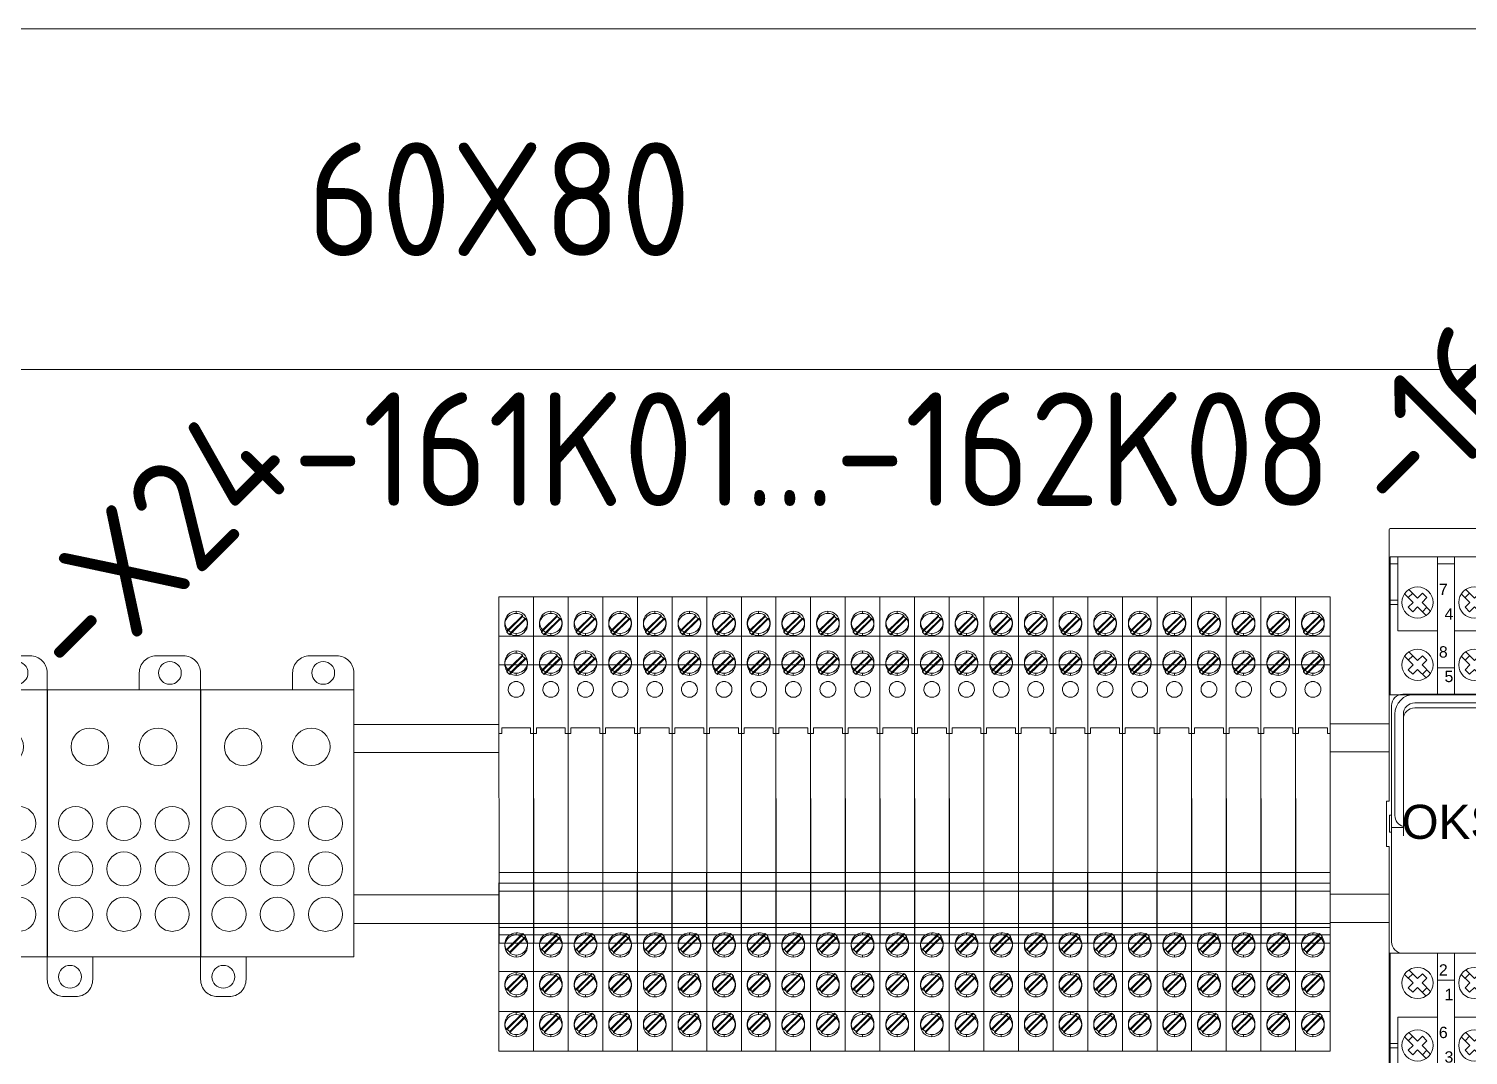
# Model space of a CAD drawing. Header units: millimetres. Extents: x 1359 to 3577, y 1333 to 3557.
# Drawn here: x 2842.3 to 3095.8, y 2480.8 to 2661.6 of the extents above; entities that cross this region are included whole.
import ezdxf
from ezdxf.enums import TextEntityAlignment as Align

# ---------------------------------------------------------------- set-up
doc = ezdxf.new("R2010")
doc.units = ezdxf.units.MM
doc.layers.add('000-PI-Oprema', color=30, linetype='Continuous', lineweight=5)
doc.layers.add('000-PI-ORMAR', color=2, linetype='Continuous')
doc.layers.add('002-PI-Kabelska kanalica', color=150, linetype='Continuous')
doc.styles.add('PI0', font='isocpeur.ttf', dxfattribs={"width": 0.9})
doc.styles.get("Standard").update_dxf_attribs({"font": 'arial.ttf'})

# ---------------------------------------------------------------- blocks, each defined once
blk = doc.blocks.new('*U50')
at = {"layer": '002-PI-Kabelska kanalica', "color": 0, "linetype": 'ByBlock', "lineweight": 0}
for p, q in [((-20, -100), (-20, 715)), ((40, -100), (40, 715))]:
    blk.add_line(p, q, dxfattribs=at)
blk = doc.blocks.new('Pollmann PVB 125-2-9')
at = {"layer": '000-PI-Oprema', "color": 0, "linetype": 'ByBlock', "lineweight": 0}
blk.add_lwpolyline([(16.16, 1.02), (16.16, 4.02, -0.414214), (19.16, 7.02), (23.96, 7.02, -0.414214), (26.96, 4.02), (26.96, 1.02), (26.96, -45.98), (-0.04, -45.98), (-0.04, -49.98, 0.414214), (2.96, -52.98), (4.96, -52.98, 0.414214), (7.96, -49.98), (7.96, -45.98)], format="xyb", dxfattribs=at)
blk.add_lwpolyline([(26.98, 1.02), (-0.02, 1.02), (-0.02, -45.98)], dxfattribs=at)
for centre, radius in [((21.56, 4.02), 2), ((7.46, -8.98), 3.3), ((19.46, -8.98), 3.3), ((4.96, -22.48), 3), ((13.46, -22.48), 3), ((21.96, -22.48), 3), ((4.96, -30.48), 3), ((13.46, -30.48), 3), ((21.96, -30.48), 3), ((4.96, -38.48), 3), ((13.46, -38.48), 3), ((21.96, -38.48), 3), ((3.96, -49.48), 2)]:
    blk.add_circle(centre, radius, dxfattribs=at)
blk = doc.blocks.new('PLC-RSC-24DC - 2966171')
at = {"layer": '000-PI-ORMAR', "color": 0, "linetype": 'ByBlock', "lineweight": 0}
for p, q in [((0, 80), (6.1, 80)), ((0, 73.54), (0, 80)), ((0, 80), (0, 80)), ((0, 80), (0, 80)), ((0, 80), (0, 80)), ((0, 80), (6.1, 80)), ((0, 73.54), (0, 80)), ((0, 80), (0, 80)), ((0, 80), (0, 80)), ((0, 80), (0, 80)), ((6.1, 80), (6.1, 80)), ((6.1, 80), (6.1, 80)), ((6.1, 80), (6.1, 80)), ((6.1, 73.54), (6.1, 80)), ((6.1, 80), (6.1, 80)), ((6.1, 80), (6.1, 80)), ((6.1, 80), (6.1, 80)), ((6.1, 73.54), (6.1, 80)), ((6.1, 79.16), (6.1, 79.6)), ((6.1, 79.16), (6.1, 79.6)), ((0, 78.5), (0, 78.5)), ((0, 78.5), (0, 78.5)), ((4.19, 76.73), (1.58, 74.17)), ((1.69, 74.07), (4.19, 76.52)), ((2.15, 73.75), (4.69, 76.24)), ((3.05, 77.46), (3.05, 77.08)), ((4.19, 76.73), (4.19, 76.52)), ((4.69, 76.24), (4.69, 76.03)), ((6.1, 76.44), (6.1, 77.31)), ((6.1, 76.44), (6.1, 77.31)), ((0, 73), (0, 73.54)), ((0, 73), (0, 73.54)), ((1.05, 75.12), (1.05, 75.5)), ((1.58, 74.17), (1.41, 74)), ((1.41, 73.79), (1.69, 74.07)), ((1.41, 74), (1.41, 73.79)), ((4.69, 76.03), (1.91, 73.31)), ((1.91, 73.52), (2.15, 73.75)), ((1.91, 73.52), (1.91, 73.31)), ((3.05, 73.54), (3.05, 73.16)), ((5.05, 75.12), (5.05, 75.5)), ((6.1, 73), (6.1, 73.54)), ((6.1, 73), (6.1, 73.54)), ((0, 73.05), (6.1, 73.05)), ((0, 73), (0, 73)), ((0, 73), (0, 68)), ((0, 73), (0, 73)), ((0, 73), (0, 68)), ((6.1, 73), (6.1, 73)), ((6.1, 68), (6.1, 73)), ((6.1, 73), (6.1, 73)), ((6.1, 68), (6.1, 73)), ((1.05, 68.12), (1.05, 68.5)), ((4.69, 69.03), (1.91, 66.31)), ((4.19, 69.73), (2.43, 68)), ((2.64, 68), (4.19, 69.52)), ((3.05, 70.46), (3.05, 70.08)), ((3.42, 68), (4.69, 69.24)), ((4.19, 69.73), (4.19, 69.52)), ((4.69, 69.24), (4.69, 69.03)), ((5.05, 68.12), (5.05, 68.5)), ((6.1, 69.44), (6.1, 70.31)), ((6.1, 69.44), (6.1, 70.31)), ((0, 68), (6.1, 68)), ((0, 57.65), (0, 68)), ((0, 68), (0, 68)), ((0, 57.65), (0, 68)), ((0, 68), (0, 68)), ((1.41, 66.79), (2.64, 68)), ((2.43, 68), (1.41, 67)), ((1.41, 67), (1.41, 66.79)), ((1.91, 66.52), (3.42, 68)), ((1.91, 66.52), (1.91, 66.31)), ((3.05, 66.54), (3.05, 66.16)), ((6.1, 68), (6.1, 68)), ((6.1, 57.65), (6.1, 68)), ((6.1, 68), (6.1, 68)), ((6.1, 57.65), (6.1, 68)), ((1.65, 63.68), (1.65, 63.69)), ((4.45, 63.68), (4.45, 63.69)), ((0.03, 31.45), (0, 57.65)), ((0.03, 31.45), (0, 57.65)), ((0, 57), (0, 57)), ((0, 57), (0, 57)), ((0, 56.2), (0, 56.2)), ((0, 56.2), (0, 56.2)), ((0, 55.95), (0, 55.95)), ((0.5, 55.95), (0, 55.95)), ((0, 55.95), (0, 55.95)), ((0.5, 56.95), (5.6, 56.95)), ((0.5, 56.95), (0.5, 56.95)), ((0.5, 56.95), (0.5, 55.95)), ((0.5, 55.95), (0.5, 55.95)), ((5.6, 56.95), (5.6, 56.95)), ((5.6, 56.95), (5.6, 55.95)), ((5.6, 55.95), (5.6, 55.95)), ((6.1, 55.95), (5.6, 55.95)), ((6.1, 55.95), (6.1, 57.65)), ((6.1, 55.95), (6.1, 57.65)), ((6.1, 57), (6.1, 57)), ((6.1, 57), (6.1, 57)), ((6.1, 56.2), (6.1, 56.2)), ((6.1, 56.2), (6.1, 56.2)), ((6.1, 55.95), (6.1, 55.95)), ((6.1, 55.95), (6.1, 29.65)), ((6.1, 55.95), (6.1, 55.95)), ((6.1, 55.95), (6.1, 29.65)), ((0, 55.24), (0, 55.24)), ((0, 55.24), (0, 55.24)), ((6.1, 55.24), (6.1, 55.24)), ((6.1, 55.24), (6.1, 55.24)), ((0.03, 30.96), (0.03, 31.45)), ((6.08, 31.45), (0.03, 31.45)), ((0.03, 30.96), (0.03, 31.45)), ((0.03, 30.96), (0.03, 29.6)), ((0.03, 30.96), (0.03, 29.6)), ((6.08, 30.96), (6.08, 31.45)), ((6.08, 30.96), (6.08, 31.45)), ((6.08, 30.96), (6.08, 29.6)), ((6.08, 30.96), (6.08, 29.6)), ((0, 29.65), (0.03, 29.65)), ((0, 29.65), (0, 29.45)), ((0, 29.65), (0, 29.65)), ((0, 29.65), (0.03, 29.65)), ((0, 29.65), (0, 29.45)), ((0, 29.65), (0, 29.65)), ((0.03, 29.45), (0, 29.45)), ((0, 27.85), (0, 29.45)), ((0.03, 29.45), (0, 29.45)), ((0, 27.85), (0, 29.45)), ((0.03, 27.89), (0.03, 29.6)), ((6.08, 29.6), (0.03, 29.6)), ((0.03, 29.6), (0.03, 29.6)), ((0.03, 27.89), (0.03, 29.6)), ((0.03, 29.6), (0.03, 29.6)), ((0.03, 28.17), (6.08, 28.17)), ((0.03, 27.43), (0.03, 27.89)), ((0.03, 27.43), (0.03, 27.89)), ((5.6, 29.65), (5.6, 29.65)), ((5.6, 29.65), (5.6, 29.65)), ((6.08, 29.65), (6.1, 29.65)), ((6.08, 29.65), (6.1, 29.65)), ((6.08, 27.89), (6.08, 29.6)), ((6.08, 29.6), (6.08, 29.6)), ((6.08, 27.89), (6.08, 29.6)), ((6.08, 29.6), (6.08, 29.6)), ((6.08, 29.45), (6.1, 29.45)), ((6.08, 29.45), (6.1, 29.45)), ((6.08, 27.43), (6.08, 27.89)), ((6.08, 27.43), (6.08, 27.89)), ((6.1, 29.65), (6.1, 29.65)), ((6.1, 29.65), (6.1, 29.45)), ((6.1, 29.65), (6.1, 29.65)), ((6.1, 29.65), (6.1, 29.45)), ((6.1, 29.45), (6.1, 27.85)), ((6.1, 29.45), (6.1, 27.85)), ((0, 27.85), (0.03, 27.85)), ((0, 21.63), (0, 27.85)), ((0, 27.85), (0.03, 27.85)), ((0, 21.63), (0, 27.85)), ((0.03, 22.27), (0.03, 27.43)), ((0.03, 22.27), (0.03, 27.43)), ((6.1, 27.85), (6.08, 27.85)), ((6.1, 27.85), (6.08, 27.85)), ((6.08, 22.27), (6.08, 27.43)), ((6.08, 22.27), (6.08, 27.43)), ((6.1, 27.85), (6.1, 21.63)), ((6.1, 27.85), (6.1, 21.63)), ((6.1, 21.63), (6.1, 25.43)), ((6.1, 21.63), (6.1, 25.43)), ((0, 24.5), (0, 24.5)), ((0, 24.5), (0, 24.5)), ((6.1, 24.5), (6.1, 24.5)), ((6.1, 24.5), (6.1, 24.5)), ((0, 22.5), (0, 22.5)), ((6.1, 22.5), (0, 22.5)), ((0, 22.5), (0, 22.5)), ((0, 21.63), (0.03, 21.63)), ((0, 20.6), (0, 21.63)), ((0, 21.63), (0.03, 21.63)), ((0, 20.6), (0, 21.63)), ((0, 20.6), (0.03, 20.6)), ((0, 19), (0, 20.6)), ((0, 20.6), (0.03, 20.6)), ((0, 19), (0, 20.6)), ((0, 20.46), (3.05, 20.46)), ((0.03, 20.93), (0.03, 22.27)), ((0.03, 20.93), (0.03, 22.27)), ((0.03, 21.76), (6.08, 21.76)), ((0.03, 19), (0.03, 20.93)), ((0.03, 19), (0.03, 20.93)), ((1.41, 17.97), (4.19, 20.69)), ((4.19, 20.48), (2.68, 19)), ((3.05, 20.84), (3.05, 20.46)), ((3.05, 20.46), (6.1, 20.46)), ((4.19, 20.48), (4.19, 20.69)), ((6.08, 20.93), (6.08, 22.27)), ((6.08, 20.93), (6.08, 22.27)), ((6.1, 21.63), (6.08, 21.63)), ((6.1, 21.63), (6.08, 21.63)), ((6.08, 19), (6.08, 20.93)), ((6.08, 19), (6.08, 20.93)), ((6.1, 20.6), (6.08, 20.6)), ((6.1, 20.6), (6.08, 20.6)), ((6.1, 22.5), (6.1, 22.5)), ((6.1, 22.5), (6.1, 22.5)), ((6.1, 21.63), (6.1, 20.6)), ((6.1, 21.63), (6.1, 20.6)), ((6.1, 19), (6.1, 20.6)), ((6.1, 19), (6.1, 20.6)), ((6.1, 19), (6.1, 20.46)), ((6.1, 19), (6.1, 20.46)), ((0, 19), (0.03, 19)), ((0, 19), (0, 19)), ((0, 14), (0, 19)), ((0, 19), (0.03, 19)), ((0, 19), (0, 19)), ((0, 14), (0, 19)), ((0.03, 19.1), (0.03, 19.1)), ((0.03, 19.1), (0.03, 19.1)), ((0.03, 19), (6.08, 19)), ((0.03, 19), (0.03, 19)), ((0.03, 19), (0.03, 19)), ((1.05, 18.5), (1.05, 18.88)), ((2.68, 19), (1.41, 17.76)), ((1.41, 17.76), (1.41, 17.97)), ((1.91, 17.27), (3.67, 19)), ((3.46, 19), (1.91, 17.48)), ((4.69, 20.21), (3.46, 19)), ((3.67, 19), (4.69, 20)), ((4.69, 20), (4.69, 20.21)), ((5.05, 18.5), (5.05, 18.88)), ((6.08, 19.1), (6.08, 19.1)), ((6.08, 19.1), (6.08, 19.1)), ((6.08, 19), (6.1, 19)), ((6.08, 19), (6.08, 19)), ((6.08, 19), (6.1, 19)), ((6.08, 19), (6.08, 19)), ((6.1, 19), (6.1, 19)), ((6.1, 14), (6.1, 19)), ((6.1, 19), (6.1, 19)), ((6.1, 14), (6.1, 19)), ((6.1, 14), (6.1, 18.43)), ((6.1, 14), (6.1, 18.43)), ((1.91, 17.27), (1.91, 17.48)), ((3.05, 16.92), (3.05, 16.54)), ((6.1, 14), (6.1, 16.02)), ((6.1, 14), (6.1, 16.02)), ((0, 13.46), (0, 14)), ((0, 14), (0, 14)), ((6.1, 14), (0, 14)), ((0, 13.46), (0, 14)), ((0, 14), (0, 14)), ((0, 7), (0, 13.46)), ((0, 7), (0, 13.46)), ((1.41, 10.97), (4.19, 13.69)), ((1.41, 10.76), (3.95, 13.25)), ((4.41, 12.93), (1.91, 10.48)), ((4.52, 12.83), (1.91, 10.27)), ((3.05, 13.84), (3.05, 13.46)), ((3.95, 13.25), (4.19, 13.48)), ((4.19, 13.69), (4.19, 13.48)), ((4.69, 13.21), (4.41, 12.93)), ((4.69, 13), (4.52, 12.83)), ((4.69, 13.21), (4.69, 13)), ((6.1, 14), (6.1, 14)), ((6.1, 13.46), (6.1, 14)), ((6.1, 14), (6.1, 14)), ((6.1, 13.46), (6.1, 14)), ((6.1, 7), (6.1, 13.46)), ((6.1, 7), (6.1, 13.46)), ((1.05, 11.5), (1.05, 11.88)), ((1.41, 10.97), (1.41, 10.76)), ((1.75, 10.75), (1.75, 10.87)), ((1.91, 10.48), (1.91, 10.27)), ((5.05, 11.5), (5.05, 11.88)), ((3.05, 9.92), (3.05, 9.54)), ((6.1, 7), (6.1, 9.02)), ((6.1, 7), (6.1, 9.02)), ((0, 6.46), (0, 7)), ((0, 7), (0, 7)), ((6.1, 7), (0, 7)), ((0, 6.46), (0, 7)), ((0, 7), (0, 7)), ((0, 0), (0, 6.46)), ((0, 0), (0, 6.46)), ((1.41, 3.97), (4.19, 6.69)), ((3.95, 6.25), (1.41, 3.76)), ((4.41, 5.93), (1.91, 3.48)), ((1.91, 3.27), (4.52, 5.83)), ((3.05, 6.46), (3.05, 6.84)), ((4.19, 6.48), (3.95, 6.25)), ((4.19, 6.48), (4.19, 6.69)), ((4.69, 6.21), (4.41, 5.93)), ((4.52, 5.83), (4.69, 6)), ((4.69, 6), (4.69, 6.21)), ((6.1, 7), (6.1, 7)), ((6.1, 6.46), (6.1, 7)), ((6.1, 7), (6.1, 7)), ((6.1, 6.46), (6.1, 7)), ((6.1, 0), (6.1, 6.46)), ((6.1, 0), (6.1, 6.46)), ((1.05, 4.88), (1.05, 4.5)), ((1.41, 3.76), (1.41, 3.97)), ((1.91, 3.27), (1.91, 3.48)), ((3.05, 2.54), (3.05, 2.92)), ((5.05, 4.88), (5.05, 4.5)), ((0, 0), (0, 0)), ((6.1, 0), (0, 0)), ((0, 0), (0, 0)), ((6.1, 0), (0, 0)), ((6.1, 0), (6.1, 0)), ((6.1, 0), (6.1, 0)), ((0, 0), (0, 0)), ((0, 0), (0, 0)), ((6.1, 0), (6.1, 0)), ((6.1, 0), (6.1, 0))]:
    blk.add_line(p, q, dxfattribs=at)
blk.add_arc((3.05, 63.69), 1.4, 0, 180, dxfattribs=at)
for centre, major_axis, ratio, start_param, end_param in [((3.05, 75.5), (-2, 0), 0.978148, -1.570796, 0), ((3.05, 75.12), (-2, 0), 0.978148, -1.570796, -0.097132), ((3.05, 75.5), (-2, 0), 0.978148, 3.141593, 4.712389), ((3.05, 75.12), (-2, 0), 0.978148, -2.180289, -1.570796), ((3.05, 74.91), (2, 0), 0.978148, 0.685382, 0.961304), ((3.05, 74.91), (2, 0), 0.978148, 0.609492, 0.685382), ((3.05, 75.12), (-2, 0), 0.978148, -3.044461, -2.5321), ((3.05, 75.5), (-2, 0), 0.978148, 0, 1.570796), ((3.05, 75.12), (-2, 0), 0.978148, -0.097132, 0), ((3.05, 75.12), (-2, 0), 0.978148, 0, 0.609492), ((3.05, 74.91), (2, 0), 0.978148, -2.5321, -2.180289), ((3.05, 75.12), (-2, 0), 0.978148, 0.961304, 1.570796), ((3.05, 75.5), (-2, 0), 0.978148, 1.570796, 3.141593), ((3.05, 75.12), (-2, 0), 0.978148, 1.570796, 3.141593), ((3.05, 75.12), (-2, 0), 0.978148, 3.141593, 3.238724), ((3.05, 68.5), (-2, 0), 0.978148, -1.570796, 0), ((3.05, 68.5), (-2, 0), 0.978148, 0, 0.258728), ((3.05, 68.12), (-2, 0), 0.978148, -1.570796, -0.097132), ((3.05, 68.5), (-2, 0), 0.978148, 3.141593, 4.712389), ((3.05, 68.12), (-2, 0), 0.978148, -2.180289, -1.570796), ((3.05, 67.91), (2, 0), 0.978148, 0.685382, 0.961304), ((3.05, 67.91), (2, 0), 0.978148, 0.609492, 0.685382), ((3.05, 68.12), (-2, 0), 0.978148, -3.044461, -2.5321), ((3.05, 68.5), (-2, 0), 0.978148, 2.882864, 3.141593), ((3.05, 68.12), (-2, 0), 0.978148, -0.097132, 0), ((3.05, 68.12), (-2, 0), 0.978148, 0, 0.609492), ((3.05, 68.5), (-2, 0), 0.978148, 0.258728, 1.570796), ((3.05, 67.91), (2, 0), 0.978148, -2.5321, -2.180289), ((3.05, 68.12), (-2, 0), 0.978148, 0.961304, 1.570796), ((3.05, 68.12), (-2, 0), 0.978148, 1.570796, 3.141593), ((3.05, 68.5), (-2, 0), 0.978148, 1.570796, 2.882864), ((3.05, 68.12), (-2, 0), 0.978148, 3.141593, 3.238724), ((3.05, 63.69), (1.4, 0), 0.994522, 1.570796, 3.141593), ((3.05, 63.68), (-1.4, 0), 0.982559, -1.570796, 0.003609), ((3.05, 63.69), (1.4, 0), 0.994522, 3.141593, 3.68285), ((3.05, 63.68), (-1.4, 0), 0.982559, 0.003609, 0.541258), ((3.05, 63.69), (1.4, 0), 0.994522, 0, 1.570796), ((3.05, 63.68), (-1.4, 0), 0.982559, 3.141538, 4.712389), ((3.05, 63.69), (1.4, 0), 0.994522, -0.541258, 0), ((3.05, 63.68), (-1.4, 0), 0.982559, 2.600335, 3.141538), ((3.05, 63.67), (-1.4, 0), 0.976187, 0.538389, 2.603204), ((3.05, 18.88), (-2, 0), 0.978148, -1.570796, 0), ((3.05, 18.5), (-2, 0), 0.978148, -1.570796, -0.258728), ((3.05, 18.88), (-2, 0), 0.978148, -2.180289, -1.570796), ((3.05, 18.5), (-2, 0), 0.978148, -2.882864, -1.570796), ((3.05, 19.09), (-2, 0), 0.978148, -2.5321, -2.180289), ((3.05, 18.5), (-2, 0), 0.978148, -0.258728, 0), ((3.05, 18.88), (-2, 0), 0.978148, 0, 0.097132), ((3.05, 18.5), (-2, 0), 0.978148, 0, 1.570796), ((3.05, 18.88), (-2, 0), 0.978148, 0.097132, 0.609492), ((3.05, 19.09), (-2, 0), 0.978148, 0.609492, 0.685382), ((3.05, 19.09), (-2, 0), 0.978148, 0.685382, 0.961304), ((3.05, 18.88), (-2, 0), 0.978148, 1.570796, 3.044461), ((3.05, 18.5), (-2, 0), 0.978148, 1.570796, 3.141593), ((3.05, 18.88), (-2, 0), 0.978148, -3.141593, -2.5321), ((3.05, 18.5), (-2, 0), 0.978148, -3.141593, -2.882864), ((3.05, 18.88), (-2, 0), 0.978148, 3.044461, 3.141593), ((3.05, 18.88), (-2, 0), 0.978148, 0.961304, 1.570796), ((3.05, 11.88), (-2, 0), 0.978148, -1.570796, 0), ((3.05, 11.5), (-2, 0), 0.978148, -1.570796, 0), ((3.05, 11.88), (-2, 0), 0.978148, -2.180289, -1.570796), ((3.05, 11.5), (-2, 0), 0.978148, -3.141593, -1.570796), ((3.05, 12.09), (-2, 0), 0.978148, -2.5321, -2.180289), ((3.05, 11.88), (-2, 0), 0.978148, 3.141593, 3.751085), ((3.05, 11.88), (-2, 0), 0.978148, 0, 0.097132), ((3.05, 11.5), (-2, 0), 0.978148, 0, 1.570796), ((3.05, 11.88), (-2, 0), 0.978148, 0.097132, 0.609492), ((3.05, 12.09), (-2, 0), 0.978148, 0.609492, 0.685382), ((3.05, 12.09), (-2, 0), 0.978148, 0.685382, 0.961304), ((3.05, 11.88), (-2, 0), 0.978148, 0.961304, 1.570796), ((3.05, 11.88), (-2, 0), 0.978148, 1.570796, 3.044461), ((3.05, 11.5), (-2, 0), 0.978148, 1.570796, 3.141593), ((3.05, 11.88), (-2, 0), 0.978148, 3.044461, 3.141593), ((3.05, 4.88), (-2, 0), 0.978148, -1.570796, 0), ((3.05, 4.5), (-2, 0), 0.978148, -1.570796, 0), ((3.05, 4.88), (-2, 0), 0.978148, -2.180289, -1.570796), ((3.05, 4.5), (-2, 0), 0.978148, -3.141593, -1.570796), ((3.05, 5.09), (-2, 0), 0.978148, -2.5321, -2.180289), ((3.05, 4.88), (-2, 0), 0.978148, -3.141593, -2.5321), ((3.05, 4.88), (-2, 0), 0.978148, 0, 0.097132), ((3.05, 4.5), (-2, 0), 0.978148, 0, 1.570796), ((3.05, 4.88), (-2, 0), 0.978148, 0.097132, 0.609492), ((3.05, 5.09), (-2, 0), 0.978148, 0.609492, 0.685382), ((3.05, 5.09), (-2, 0), 0.978148, 0.685382, 0.961304), ((3.05, 4.88), (-2, 0), 0.978148, 0.961304, 1.570796), ((3.05, 4.88), (-2, 0), 0.978148, 1.570796, 3.044461), ((3.05, 4.5), (-2, 0), 0.978148, 1.570796, 3.141593), ((3.05, 4.88), (-2, 0), 0.978148, 3.044461, 3.141593)]:
    blk.add_ellipse(centre, major_axis=major_axis, ratio=ratio, start_param=start_param, end_param=end_param, dxfattribs=at)
blk = doc.blocks.new('OKSFCE')
at = {"layer": '000-PI-Oprema', "color": 0, "linetype": 'ByBlock', "lineweight": 0}
for p, q in [((47678.64, 23886.34), (47678.64, 23838.54)), ((47678.84, 23886.54), (47698.44, 23886.54)), ((47698.64, 23886.34), (47698.64, 23857.29)), ((47698.84, 23886.54), (47718.44, 23886.54)), ((47718.64, 23886.34), (47718.64, 23844.54)), ((47678.84, 23881.54), (47678.84, 23857.29)), ((47678.84, 23881.54), (47698.44, 23881.54)), ((47680.14, 23881.54), (47680.14, 23868.54)), ((47687.14, 23881.54), (47687.14, 23857.29)), ((47690.14, 23881.54), (47690.14, 23857.29)), ((47697.14, 23881.54), (47697.14, 23868.54)), ((47698.44, 23881.54), (47698.44, 23857.29)), ((47698.84, 23881.54), (47698.84, 23857.29)), ((47698.84, 23881.54), (47718.44, 23881.54)), ((47700.14, 23881.54), (47700.14, 23868.54)), ((47707.14, 23881.54), (47707.14, 23857.29)), ((47710.14, 23881.54), (47710.14, 23857.29)), ((47717.14, 23881.54), (47717.14, 23868.54)), ((47718.44, 23881.54), (47718.44, 23857.29)), ((47680.14, 23880.32), (47678.84, 23880.32)), ((47690.14, 23880.32), (47687.14, 23880.32)), ((47698.44, 23880.32), (47697.14, 23880.32)), ((47700.14, 23880.32), (47698.84, 23880.32)), ((47710.14, 23880.32), (47707.14, 23880.32)), ((47718.44, 23880.32), (47717.14, 23880.32)), ((47682.12, 23875.83), (47683.64, 23874.31)), ((47692.12, 23875.83), (47693.64, 23874.31)), ((47702.12, 23875.83), (47703.64, 23874.31)), ((47712.12, 23875.83), (47713.64, 23874.31)), ((47678.64, 23873.16), (47680.14, 23873.16)), ((47678.84, 23873.94), (47680.14, 23873.94)), ((47681.34, 23875.05), (47682.86, 23873.54)), ((47682.01, 23874.38), (47682.79, 23875.16)), ((47682.01, 23872.69), (47682.86, 23873.54)), ((47683.64, 23874.31), (47684.49, 23875.16)), ((47684.42, 23873.54), (47685.27, 23874.38)), ((47684.42, 23873.54), (47685.93, 23872.02)), ((47684.49, 23875.16), (47685.27, 23874.38)), ((47691.34, 23875.05), (47692.86, 23873.54)), ((47692.01, 23874.38), (47692.79, 23875.16)), ((47692.01, 23872.69), (47692.86, 23873.54)), ((47693.64, 23874.31), (47694.49, 23875.16)), ((47694.42, 23873.54), (47695.27, 23874.38)), ((47694.42, 23873.54), (47695.93, 23872.02)), ((47694.49, 23875.16), (47695.27, 23874.38)), ((47698.44, 23873.94), (47697.14, 23873.94)), ((47698.64, 23873.16), (47697.14, 23873.16)), ((47698.64, 23873.16), (47700.14, 23873.16)), ((47698.84, 23873.94), (47700.14, 23873.94)), ((47701.34, 23875.05), (47702.86, 23873.54)), ((47702.01, 23874.38), (47702.79, 23875.16)), ((47702.01, 23872.69), (47702.86, 23873.54)), ((47703.64, 23874.31), (47704.49, 23875.16)), ((47704.42, 23873.54), (47705.27, 23874.38)), ((47704.42, 23873.54), (47705.93, 23872.02)), ((47704.49, 23875.16), (47705.27, 23874.38)), ((47711.34, 23875.05), (47712.86, 23873.54)), ((47712.01, 23874.38), (47712.79, 23875.16)), ((47712.01, 23872.69), (47712.86, 23873.54)), ((47713.64, 23874.31), (47714.49, 23875.16)), ((47714.42, 23873.54), (47715.27, 23874.38)), ((47714.42, 23873.54), (47715.93, 23872.02)), ((47714.49, 23875.16), (47715.27, 23874.38)), ((47718.44, 23873.94), (47717.14, 23873.94)), ((47718.64, 23873.16), (47717.14, 23873.16)), ((47682.01, 23872.69), (47682.79, 23871.91)), ((47682.79, 23871.91), (47683.64, 23872.76)), ((47683.64, 23872.76), (47685.16, 23871.24)), ((47684.49, 23871.91), (47685.27, 23872.69)), ((47692.01, 23872.69), (47692.79, 23871.91)), ((47692.79, 23871.91), (47693.64, 23872.76)), ((47693.64, 23872.76), (47695.16, 23871.24)), ((47694.49, 23871.91), (47695.27, 23872.69)), ((47702.01, 23872.69), (47702.79, 23871.91)), ((47702.79, 23871.91), (47703.64, 23872.76)), ((47703.64, 23872.76), (47705.16, 23871.24)), ((47704.49, 23871.91), (47705.27, 23872.69)), ((47712.01, 23872.69), (47712.79, 23871.91)), ((47712.79, 23871.91), (47713.64, 23872.76)), ((47713.64, 23872.76), (47715.16, 23871.24)), ((47714.49, 23871.91), (47715.27, 23872.69)), ((47680.14, 23868.54), (47687.14, 23868.54)), ((47697.14, 23868.54), (47690.14, 23868.54)), ((47700.14, 23868.54), (47707.14, 23868.54)), ((47717.14, 23868.54), (47710.14, 23868.54)), ((47681.34, 23864.05), (47682.86, 23862.54)), ((47682.01, 23863.38), (47682.79, 23864.16)), ((47682.12, 23864.83), (47683.64, 23863.31)), ((47683.64, 23863.31), (47684.49, 23864.16)), ((47684.42, 23862.54), (47685.27, 23863.38)), ((47684.49, 23864.16), (47685.27, 23863.38)), ((47691.34, 23864.05), (47692.86, 23862.54)), ((47692.01, 23863.38), (47692.79, 23864.16)), ((47692.12, 23864.83), (47693.64, 23863.31)), ((47693.64, 23863.31), (47694.49, 23864.16)), ((47694.42, 23862.54), (47695.27, 23863.38)), ((47694.49, 23864.16), (47695.27, 23863.38)), ((47701.34, 23864.05), (47702.86, 23862.54)), ((47702.01, 23863.38), (47702.79, 23864.16)), ((47702.12, 23864.83), (47703.64, 23863.31)), ((47703.64, 23863.31), (47704.49, 23864.16)), ((47704.42, 23862.54), (47705.27, 23863.38)), ((47704.49, 23864.16), (47705.27, 23863.38)), ((47711.34, 23864.05), (47712.86, 23862.54)), ((47712.01, 23863.38), (47712.79, 23864.16)), ((47712.12, 23864.83), (47713.64, 23863.31)), ((47713.64, 23863.31), (47714.49, 23864.16)), ((47714.42, 23862.54), (47715.27, 23863.38)), ((47714.49, 23864.16), (47715.27, 23863.38)), ((47682.01, 23861.69), (47682.86, 23862.54)), ((47682.01, 23861.69), (47682.79, 23860.91)), ((47682.79, 23860.91), (47683.64, 23861.76)), ((47683.64, 23861.76), (47685.16, 23860.24)), ((47684.42, 23862.54), (47685.93, 23861.02)), ((47684.49, 23860.91), (47685.27, 23861.69)), ((47690.14, 23862.02), (47687.14, 23862.02)), ((47692.01, 23861.69), (47692.86, 23862.54)), ((47692.01, 23861.69), (47692.79, 23860.91)), ((47692.79, 23860.91), (47693.64, 23861.76)), ((47693.64, 23861.76), (47695.16, 23860.24)), ((47694.42, 23862.54), (47695.93, 23861.02)), ((47694.49, 23860.91), (47695.27, 23861.69)), ((47702.01, 23861.69), (47702.86, 23862.54)), ((47702.01, 23861.69), (47702.79, 23860.91)), ((47702.79, 23860.91), (47703.64, 23861.76)), ((47703.64, 23861.76), (47705.16, 23860.24)), ((47704.42, 23862.54), (47705.93, 23861.02)), ((47704.49, 23860.91), (47705.27, 23861.69)), ((47710.14, 23862.02), (47707.14, 23862.02)), ((47712.01, 23861.69), (47712.86, 23862.54)), ((47712.01, 23861.69), (47712.79, 23860.91)), ((47712.79, 23860.91), (47713.64, 23861.76)), ((47713.64, 23861.76), (47715.16, 23860.24)), ((47714.42, 23862.54), (47715.93, 23861.02)), ((47714.49, 23860.91), (47715.27, 23861.69)), ((47678.64, 23857.29), (47698.64, 23857.29)), ((47679.04, 23855.37), (47679.04, 23813.77)), ((47716.24, 23857.37), (47681.04, 23857.37)), ((47683.14, 23857.37), (47714.14, 23857.37)), ((47683.14, 23855.87), (47714.14, 23855.87)), ((47698.64, 23857.29), (47718.64, 23857.29)), ((47718.24, 23813.77), (47718.24, 23855.37)), ((47679.64, 23853.87), (47679.64, 23836.02)), ((47681.14, 23853.87), (47681.14, 23836.02)), ((47681.14, 23852.97), (47681.14, 23832.42)), ((47697.72, 23854.97), (47683.14, 23854.97)), ((47697.64, 23854.57), (47697.64, 23852.97)), ((47714.14, 23854.97), (47699.56, 23854.97)), ((47699.64, 23854.57), (47699.64, 23852.97)), ((47716.14, 23853.87), (47716.14, 23836.32)), ((47716.14, 23852.97), (47716.14, 23832.42)), ((47717.64, 23853.87), (47717.64, 23836.32)), ((47718.64, 23844.54), (47719.64, 23844.54)), ((47719.64, 23844.54), (47719.64, 23837.54)), ((47678.14, 23830.54), (47678.14, 23838.54)), ((47678.14, 23838.54), (47678.64, 23838.54)), ((47718.14, 23838.54), (47718.14, 23830.54)), ((47718.64, 23838.54), (47718.14, 23838.54)), ((47719.14, 23837.54), (47718.64, 23838.54)), ((47719.64, 23837.54), (47719.14, 23837.54)), ((47678.69, 23836.07), (47678.69, 23833.07)), ((47679.04, 23836.07), (47678.69, 23836.07)), ((47718.59, 23836.07), (47718.24, 23836.07)), ((47718.59, 23836.07), (47718.59, 23833.07)), ((47679.04, 23833.07), (47678.69, 23833.07)), ((47681.14, 23833.92), (47679.04, 23833.92)), ((47716.14, 23833.92), (47718.24, 23833.92)), ((47718.59, 23833.07), (47718.24, 23833.07)), ((47678.64, 23830.54), (47678.14, 23830.54)), ((47678.64, 23830.54), (47678.64, 23787.74)), ((47718.64, 23830.54), (47718.14, 23830.54)), ((47718.64, 23830.54), (47719.14, 23831.54)), ((47719.64, 23831.54), (47719.14, 23831.54)), ((47719.64, 23831.54), (47719.64, 23824.54)), ((47718.64, 23824.54), (47718.64, 23787.74)), ((47718.64, 23824.54), (47719.64, 23824.54)), ((47678.64, 23811.79), (47698.64, 23811.79)), ((47678.84, 23811.79), (47678.84, 23787.54)), ((47681.04, 23811.77), (47716.24, 23811.77)), ((47687.14, 23811.79), (47687.14, 23787.54)), ((47690.14, 23811.79), (47690.14, 23787.54)), ((47698.44, 23811.79), (47698.44, 23787.54)), ((47698.64, 23811.79), (47718.64, 23811.79)), ((47698.64, 23811.79), (47698.64, 23787.74)), ((47698.84, 23811.79), (47698.84, 23787.54)), ((47707.14, 23811.79), (47707.14, 23787.54)), ((47710.14, 23811.79), (47710.14, 23787.54)), ((47718.44, 23811.79), (47718.44, 23787.54)), ((47681.34, 23808.05), (47682.86, 23806.54)), ((47682.01, 23807.38), (47682.79, 23808.16)), ((47682.12, 23808.83), (47683.64, 23807.31)), ((47683.64, 23807.31), (47684.49, 23808.16)), ((47684.42, 23806.54), (47685.27, 23807.38)), ((47684.49, 23808.16), (47685.27, 23807.38)), ((47690.14, 23807.05), (47687.14, 23807.05)), ((47691.34, 23808.05), (47692.86, 23806.54)), ((47692.01, 23807.38), (47692.79, 23808.16)), ((47692.12, 23808.83), (47693.64, 23807.31)), ((47693.64, 23807.31), (47694.49, 23808.16)), ((47694.42, 23806.54), (47695.27, 23807.38)), ((47694.49, 23808.16), (47695.27, 23807.38)), ((47701.34, 23808.05), (47702.86, 23806.54)), ((47702.01, 23807.38), (47702.79, 23808.16)), ((47702.12, 23808.83), (47703.64, 23807.31)), ((47703.64, 23807.31), (47704.49, 23808.16)), ((47704.42, 23806.54), (47705.27, 23807.38)), ((47704.49, 23808.16), (47705.27, 23807.38)), ((47710.14, 23807.05), (47707.14, 23807.05)), ((47711.34, 23808.05), (47712.86, 23806.54)), ((47712.01, 23807.38), (47712.79, 23808.16)), ((47712.12, 23808.83), (47713.64, 23807.31)), ((47713.64, 23807.31), (47714.49, 23808.16)), ((47714.42, 23806.54), (47715.27, 23807.38)), ((47714.49, 23808.16), (47715.27, 23807.38)), ((47682.01, 23805.69), (47682.86, 23806.54)), ((47682.01, 23805.69), (47682.79, 23804.91)), ((47682.79, 23804.91), (47683.64, 23805.76)), ((47683.64, 23805.76), (47685.16, 23804.24)), ((47684.42, 23806.54), (47685.93, 23805.02)), ((47684.49, 23804.91), (47685.27, 23805.69)), ((47692.01, 23805.69), (47692.86, 23806.54)), ((47692.01, 23805.69), (47692.79, 23804.91)), ((47692.79, 23804.91), (47693.64, 23805.76)), ((47693.64, 23805.76), (47695.16, 23804.24)), ((47694.42, 23806.54), (47695.93, 23805.02)), ((47694.49, 23804.91), (47695.27, 23805.69)), ((47702.01, 23805.69), (47702.86, 23806.54)), ((47702.01, 23805.69), (47702.79, 23804.91)), ((47702.79, 23804.91), (47703.64, 23805.76)), ((47703.64, 23805.76), (47705.16, 23804.24)), ((47704.42, 23806.54), (47705.93, 23805.02)), ((47704.49, 23804.91), (47705.27, 23805.69)), ((47712.01, 23805.69), (47712.86, 23806.54)), ((47712.01, 23805.69), (47712.79, 23804.91)), ((47712.79, 23804.91), (47713.64, 23805.76)), ((47713.64, 23805.76), (47715.16, 23804.24)), ((47714.42, 23806.54), (47715.93, 23805.02)), ((47714.49, 23804.91), (47715.27, 23805.69)), ((47680.14, 23800.54), (47680.14, 23787.54)), ((47680.14, 23800.54), (47687.14, 23800.54)), ((47697.14, 23800.54), (47690.14, 23800.54)), ((47697.14, 23800.54), (47697.14, 23787.54)), ((47700.14, 23800.54), (47700.14, 23787.54)), ((47700.14, 23800.54), (47707.14, 23800.54)), ((47717.14, 23800.54), (47710.14, 23800.54)), ((47717.14, 23800.54), (47717.14, 23787.54)), ((47681.34, 23797.05), (47682.86, 23795.54)), ((47682.01, 23796.38), (47682.79, 23797.16)), ((47682.12, 23797.83), (47683.64, 23796.31)), ((47683.64, 23796.31), (47684.49, 23797.16)), ((47684.49, 23797.16), (47685.27, 23796.38)), ((47691.34, 23797.05), (47692.86, 23795.54)), ((47692.01, 23796.38), (47692.79, 23797.16)), ((47692.12, 23797.83), (47693.64, 23796.31)), ((47693.64, 23796.31), (47694.49, 23797.16)), ((47694.49, 23797.16), (47695.27, 23796.38)), ((47701.34, 23797.05), (47702.86, 23795.54)), ((47702.01, 23796.38), (47702.79, 23797.16)), ((47702.12, 23797.83), (47703.64, 23796.31)), ((47703.64, 23796.31), (47704.49, 23797.16)), ((47704.49, 23797.16), (47705.27, 23796.38)), ((47711.34, 23797.05), (47712.86, 23795.54)), ((47712.01, 23796.38), (47712.79, 23797.16)), ((47712.12, 23797.83), (47713.64, 23796.31)), ((47713.64, 23796.31), (47714.49, 23797.16)), ((47714.49, 23797.16), (47715.27, 23796.38)), ((47678.64, 23795.91), (47680.14, 23795.91)), ((47678.84, 23795.13), (47680.14, 23795.13)), ((47682.01, 23794.69), (47682.86, 23795.54)), ((47682.01, 23794.69), (47682.79, 23793.91)), ((47682.79, 23793.91), (47683.64, 23794.76)), ((47683.64, 23794.76), (47685.16, 23793.24)), ((47684.42, 23795.54), (47685.27, 23796.38)), ((47684.42, 23795.54), (47685.93, 23794.02)), ((47684.49, 23793.91), (47685.27, 23794.69)), ((47692.01, 23794.69), (47692.86, 23795.54)), ((47692.01, 23794.69), (47692.79, 23793.91)), ((47692.79, 23793.91), (47693.64, 23794.76)), ((47693.64, 23794.76), (47695.16, 23793.24)), ((47694.42, 23795.54), (47695.27, 23796.38)), ((47694.42, 23795.54), (47695.93, 23794.02)), ((47694.49, 23793.91), (47695.27, 23794.69)), ((47697.14, 23795.91), (47698.64, 23795.91)), ((47698.44, 23795.13), (47697.14, 23795.13)), ((47698.64, 23795.91), (47700.14, 23795.91)), ((47698.84, 23795.13), (47700.14, 23795.13)), ((47702.01, 23794.69), (47702.86, 23795.54)), ((47702.01, 23794.69), (47702.79, 23793.91)), ((47702.79, 23793.91), (47703.64, 23794.76)), ((47703.64, 23794.76), (47705.16, 23793.24)), ((47704.42, 23795.54), (47705.27, 23796.38)), ((47704.42, 23795.54), (47705.93, 23794.02)), ((47704.49, 23793.91), (47705.27, 23794.69)), ((47712.01, 23794.69), (47712.86, 23795.54)), ((47712.01, 23794.69), (47712.79, 23793.91)), ((47712.79, 23793.91), (47713.64, 23794.76)), ((47713.64, 23794.76), (47715.16, 23793.24)), ((47714.42, 23795.54), (47715.27, 23796.38)), ((47714.42, 23795.54), (47715.93, 23794.02)), ((47714.49, 23793.91), (47715.27, 23794.69)), ((47717.14, 23795.91), (47718.64, 23795.91)), ((47718.44, 23795.13), (47717.14, 23795.13)), ((47680.14, 23788.75), (47678.84, 23788.75)), ((47678.84, 23787.54), (47698.44, 23787.54)), ((47682.64, 23786.34), (47682.64, 23787.54)), ((47684.64, 23786.54), (47684.64, 23787.54)), ((47684.64, 23786.54), (47684.64, 23787.54)), ((47690.14, 23788.75), (47687.14, 23788.75)), ((47692.64, 23787.54), (47692.64, 23786.54)), ((47692.64, 23787.54), (47692.64, 23786.54)), ((47694.64, 23787.54), (47694.64, 23786.34)), ((47698.44, 23788.75), (47697.14, 23788.75)), ((47700.14, 23788.75), (47698.84, 23788.75)), ((47698.84, 23787.54), (47718.44, 23787.54)), ((47702.64, 23786.34), (47702.64, 23787.54)), ((47704.64, 23786.54), (47704.64, 23787.54)), ((47710.14, 23788.75), (47707.14, 23788.75)), ((47712.64, 23787.54), (47712.64, 23786.54)), ((47714.64, 23787.54), (47714.64, 23786.34)), ((47718.44, 23788.75), (47717.14, 23788.75)), ((47692.64, 23784.34), (47684.64, 23784.34)), ((47692.44, 23786.34), (47684.84, 23786.34)), ((47692.44, 23786.34), (47684.84, 23786.34)), ((47712.64, 23784.34), (47704.64, 23784.34)), ((47712.44, 23786.34), (47704.84, 23786.34))]:
    blk.add_line(p, q, dxfattribs=at)
for points in [[(47678.64, 23880.24), (47678.64, 23880.25), (47678.65, 23880.26), (47678.65, 23880.27), (47678.67, 23880.28), (47678.68, 23880.29), (47678.7, 23880.3), (47678.72, 23880.3), (47678.74, 23880.31), (47678.76, 23880.31), (47678.79, 23880.32), (47678.81, 23880.32), (47678.84, 23880.32)], [(47698.64, 23880.24), (47698.64, 23880.25), (47698.63, 23880.26), (47698.62, 23880.27), (47698.61, 23880.28), (47698.6, 23880.29), (47698.58, 23880.3), (47698.56, 23880.3), (47698.54, 23880.31), (47698.52, 23880.31), (47698.49, 23880.32), (47698.46, 23880.32), (47698.44, 23880.32)], [(47698.64, 23880.24), (47698.64, 23880.25), (47698.65, 23880.26), (47698.65, 23880.27), (47698.67, 23880.28), (47698.68, 23880.29), (47698.7, 23880.3), (47698.72, 23880.3), (47698.74, 23880.31), (47698.76, 23880.31), (47698.79, 23880.32), (47698.81, 23880.32), (47698.84, 23880.32)], [(47718.64, 23880.24), (47718.64, 23880.25), (47718.63, 23880.26), (47718.62, 23880.27), (47718.61, 23880.28), (47718.6, 23880.29), (47718.58, 23880.3), (47718.56, 23880.3), (47718.54, 23880.31), (47718.52, 23880.31), (47718.49, 23880.32), (47718.46, 23880.32), (47718.44, 23880.32)], [(47678.84, 23873.94), (47678.81, 23873.94), (47678.79, 23873.94), (47678.76, 23873.94), (47678.74, 23873.93), (47678.72, 23873.93), (47678.7, 23873.92), (47678.68, 23873.91), (47678.67, 23873.9), (47678.65, 23873.9), (47678.65, 23873.89), (47678.64, 23873.88), (47678.64, 23873.87)], [(47698.44, 23873.94), (47698.46, 23873.94), (47698.49, 23873.94), (47698.52, 23873.94), (47698.54, 23873.93), (47698.56, 23873.93), (47698.58, 23873.92), (47698.6, 23873.91), (47698.61, 23873.9), (47698.62, 23873.9), (47698.63, 23873.89), (47698.64, 23873.88), (47698.64, 23873.87)], [(47698.84, 23873.94), (47698.81, 23873.94), (47698.79, 23873.94), (47698.76, 23873.94), (47698.74, 23873.93), (47698.72, 23873.93), (47698.7, 23873.92), (47698.68, 23873.91), (47698.67, 23873.9), (47698.65, 23873.9), (47698.65, 23873.89), (47698.64, 23873.88), (47698.64, 23873.87)], [(47718.44, 23873.94), (47718.46, 23873.94), (47718.49, 23873.94), (47718.52, 23873.94), (47718.54, 23873.93), (47718.56, 23873.93), (47718.58, 23873.92), (47718.6, 23873.91), (47718.61, 23873.9), (47718.62, 23873.9), (47718.63, 23873.89), (47718.64, 23873.88), (47718.64, 23873.87)], [(47678.84, 23795.13), (47678.81, 23795.13), (47678.79, 23795.13), (47678.76, 23795.13), (47678.74, 23795.14), (47678.72, 23795.14), (47678.7, 23795.15), (47678.68, 23795.16), (47678.67, 23795.17), (47678.65, 23795.18), (47678.65, 23795.19), (47678.64, 23795.2), (47678.64, 23795.21)], [(47698.64, 23795.21), (47698.64, 23795.2), (47698.63, 23795.19), (47698.62, 23795.18), (47698.61, 23795.17), (47698.6, 23795.16), (47698.58, 23795.15), (47698.56, 23795.14), (47698.54, 23795.14), (47698.52, 23795.13), (47698.49, 23795.13), (47698.46, 23795.13), (47698.44, 23795.13)], [(47698.84, 23795.13), (47698.81, 23795.13), (47698.79, 23795.13), (47698.76, 23795.13), (47698.74, 23795.14), (47698.72, 23795.14), (47698.7, 23795.15), (47698.68, 23795.16), (47698.67, 23795.17), (47698.65, 23795.18), (47698.65, 23795.19), (47698.64, 23795.2), (47698.64, 23795.21)], [(47718.64, 23795.21), (47718.64, 23795.2), (47718.63, 23795.19), (47718.62, 23795.18), (47718.61, 23795.17), (47718.6, 23795.16), (47718.58, 23795.15), (47718.56, 23795.14), (47718.54, 23795.14), (47718.52, 23795.13), (47718.49, 23795.13), (47718.46, 23795.13), (47718.44, 23795.13)], [(47678.64, 23788.83), (47678.64, 23788.82), (47678.65, 23788.81), (47678.65, 23788.8), (47678.67, 23788.79), (47678.68, 23788.78), (47678.7, 23788.77), (47678.72, 23788.77), (47678.74, 23788.76), (47678.76, 23788.76), (47678.79, 23788.75), (47678.81, 23788.75), (47678.84, 23788.75)], [(47698.44, 23788.75), (47698.46, 23788.75), (47698.49, 23788.75), (47698.52, 23788.76), (47698.54, 23788.76), (47698.56, 23788.77), (47698.58, 23788.77), (47698.6, 23788.78), (47698.61, 23788.79), (47698.62, 23788.8), (47698.63, 23788.81), (47698.64, 23788.82), (47698.64, 23788.83)], [(47698.64, 23788.83), (47698.64, 23788.82), (47698.65, 23788.81), (47698.65, 23788.8), (47698.67, 23788.79), (47698.68, 23788.78), (47698.7, 23788.77), (47698.72, 23788.77), (47698.74, 23788.76), (47698.76, 23788.76), (47698.79, 23788.75), (47698.81, 23788.75), (47698.84, 23788.75)], [(47718.44, 23788.75), (47718.46, 23788.75), (47718.49, 23788.75), (47718.52, 23788.76), (47718.54, 23788.76), (47718.56, 23788.77), (47718.58, 23788.77), (47718.6, 23788.78), (47718.61, 23788.79), (47718.62, 23788.8), (47718.63, 23788.81), (47718.64, 23788.82), (47718.64, 23788.83)]]:
    blk.add_lwpolyline(points, dxfattribs=at)
for centre in [(47683.64, 23873.54), (47693.64, 23873.54), (47703.64, 23873.54), (47713.64, 23873.54), (47683.64, 23862.54), (47693.64, 23862.54), (47703.64, 23862.54), (47713.64, 23862.54), (47683.64, 23806.54), (47693.64, 23806.54), (47703.64, 23806.54), (47713.64, 23806.54), (47683.64, 23795.54), (47693.64, 23795.54), (47703.64, 23795.54), (47713.64, 23795.54)]:
    blk.add_circle(centre, 2.75, dxfattribs=at)
for centre, radius, start, end in [((47678.84, 23886.34), 0.2, 90, 180), ((47698.44, 23886.34), 0.2, 0, 90), ((47698.84, 23886.34), 0.2, 90, 180), ((47718.44, 23886.34), 0.2, 0, 90), ((47678.84, 23881.34), 0.2, 90, 180), ((47698.44, 23881.34), 0.2, 0, 90), ((47698.84, 23881.34), 0.2, 90, 180), ((47718.44, 23881.34), 0.2, 0, 90), ((47681.04, 23855.37), 2, 90, 180), ((47683.14, 23853.87), 3.5, 90, 180), ((47683.14, 23853.87), 2, 90, 180), ((47698.64, 23854.57), 1, 0, 180), ((47714.14, 23853.87), 3.5, 0, 90), ((47714.14, 23853.87), 2, 0, 90), ((47716.24, 23855.37), 2, 0, 90), ((47683.14, 23852.97), 2, 90, 180), ((47714.14, 23852.97), 2, 0, 90), ((47681.64, 23836.02), 2, 180, 255.5225), ((47715.34, 23836.32), 2.3, 290.3544, 0), ((47681.04, 23813.77), 2, 180, 270), ((47716.24, 23813.77), 2, 270, 0), ((47678.84, 23787.74), 0.2, 180, 270), ((47698.44, 23787.74), 0.2, 270, 0), ((47698.84, 23787.74), 0.2, 180, 270), ((47718.44, 23787.74), 0.2, 270, 0), ((47684.64, 23786.34), 2, 180, 270), ((47684.84, 23786.54), 0.2, 180, 270), ((47684.84, 23786.54), 0.2, 180, 270), ((47692.44, 23786.54), 0.2, 270, 0), ((47692.44, 23786.54), 0.2, 270, 0), ((47692.64, 23786.34), 2, 270, 0), ((47704.64, 23786.34), 2, 180, 270), ((47704.84, 23786.54), 0.2, 180, 270), ((47712.44, 23786.54), 0.2, 270, 0), ((47712.64, 23786.34), 2, 270, 0)]:
    blk.add_arc(centre, radius, start, end, dxfattribs=at)
at = {"layer": '000-PI-Oprema', "color": 0, "linetype": 'ByBlock', "lineweight": 0, "char_height": 1.9995, "width": 2.5471}
for s, insert, attachment_point in [('{\\fArial|b0|i0|c0|p34;7}', (47687.39, 23876.83), 1), ('{\\fArial|b0|i0|c0|p34;7}', (47707.39, 23876.83), 1), ('{\\fArial|b0|i0|c0|p34;4}', (47689.94, 23872.51), 3), ('{\\fArial|b0|i0|c0|p34;4}', (47709.94, 23872.51), 3), ('{\\fArial|b0|i0|c0|p34;8}', (47687.39, 23865.83), 1), ('{\\fArial|b0|i0|c0|p34;8}', (47707.39, 23865.83), 1), ('{\\fArial|b0|i0|c0|p34;5}', (47689.94, 23861.51), 3), ('{\\fArial|b0|i0|c0|p34;5}', (47709.94, 23861.51), 3), ('{\\fArial|b0|i0|c0|p34;2}', (47687.39, 23809.83), 1), ('{\\fArial|b0|i0|c0|p34;2}', (47707.39, 23809.83), 1), ('{\\fArial|b0|i0|c0|p34;1}', (47689.94, 23805.51), 3), ('{\\fArial|b0|i0|c0|p34;1}', (47709.94, 23805.51), 3), ('{\\fArial|b0|i0|c0|p34;6}', (47687.39, 23798.83), 1), ('{\\fArial|b0|i0|c0|p34;6}', (47707.39, 23798.83), 1), ('{\\fArial|b0|i0|c0|p34;3}', (47689.94, 23794.51), 3), ('{\\fArial|b0|i0|c0|p34;3}', (47709.94, 23794.51), 3)]:
    blk.add_mtext(s, dxfattribs=dict(at, insert=insert, attachment_point=attachment_point))
at = {"layer": '000-PI-Oprema', "color": 0, "linetype": 'ByBlock', "lineweight": 0, "insert": (47698.05, 23834.87), "char_height": 6, "attachment_point": 5}
blk.add_mtext_dynamic_manual_height_columns('{\\fArial|b0|i0|c238|p34;OK}S{\\fArial|b0|i0|c238|p34;FC}E', width=44.995, gutter_width=1, heights=[10], dxfattribs=at)

msp = doc.modelspace()

# ---------------------------------------------------------------- linework, layer by layer
at = {"layer": '002-PI-Kabelska kanalica', "color": 0, "linetype": 'ByBlock', "lineweight": 0, "ltscale": 0.25}
for points in [[(2899.531, 2539.056), (2925.052, 2539.056)], [(3071.452, 2539.206), (3081.834, 2539.206)], [(2899.506, 2534.129), (2925.027, 2534.129)], [(3071.427, 2534.279), (3081.834, 2534.279)], [(2899.531, 2509.056), (2925.077, 2509.056)], [(3071.452, 2509.206), (3081.834, 2509.206)], [(2899.531, 2504.057), (2925.052, 2504.057)], [(3071.452, 2504.207), (3081.834, 2504.207)]]:
    msp.add_lwpolyline(points, dxfattribs=at)

# ---------------------------------------------------------------- block references
msp.add_blockref('OKSFCE', (-44596.805, -21312.98))
at = {"layer": '002-PI-Kabelska kanalica', "color": 0, "linetype": 'ByBlock', "lineweight": 0, "rotation": 270}
msp.add_blockref('*U50', (2616.571, 2641.556), dxfattribs=at)
at = {"layer": '002-PI-Kabelska kanalica', "color": 0, "linetype": 'ByBlock', "lineweight": 0}
for name, p in [('PLC-RSC-24DC - 2966171', (2925.052, 2481.556)), ('PLC-RSC-24DC - 2966171', (2931.152, 2481.556)), ('PLC-RSC-24DC - 2966171', (2937.252, 2481.556)), ('PLC-RSC-24DC - 2966171', (2943.352, 2481.556)), ('PLC-RSC-24DC - 2966171', (2949.452, 2481.556)), ('PLC-RSC-24DC - 2966171', (2955.552, 2481.556)), ('PLC-RSC-24DC - 2966171', (2961.652, 2481.556)), ('PLC-RSC-24DC - 2966171', (2967.752, 2481.556)), ('PLC-RSC-24DC - 2966171', (2973.852, 2481.556)), ('PLC-RSC-24DC - 2966171', (2979.952, 2481.556)), ('PLC-RSC-24DC - 2966171', (2986.052, 2481.556)), ('PLC-RSC-24DC - 2966171', (2992.152, 2481.556)), ('PLC-RSC-24DC - 2966171', (2998.252, 2481.556)), ('PLC-RSC-24DC - 2966171', (3004.352, 2481.556)), ('PLC-RSC-24DC - 2966171', (3010.452, 2481.556)), ('PLC-RSC-24DC - 2966171', (3016.552, 2481.556)), ('PLC-RSC-24DC - 2966171', (3022.652, 2481.556)), ('PLC-RSC-24DC - 2966171', (3028.752, 2481.556)), ('PLC-RSC-24DC - 2966171', (3034.852, 2481.556)), ('PLC-RSC-24DC - 2966171', (3040.952, 2481.556)), ('PLC-RSC-24DC - 2966171', (3047.052, 2481.556)), ('PLC-RSC-24DC - 2966171', (3053.152, 2481.556)), ('PLC-RSC-24DC - 2966171', (3059.252, 2481.556)), ('PLC-RSC-24DC - 2966171', (3065.352, 2481.556)), ('Pollmann PVB 125-2-9', (2818.571, 2544.129)), ('Pollmann PVB 125-2-9', (2845.571, 2544.129)), ('Pollmann PVB 125-2-9', (2872.571, 2544.129))]:
    msp.add_blockref(name, p, dxfattribs=at)

# ---------------------------------------------------------------- texts
at = {"layer": '002-PI-Kabelska kanalica', "color": 0, "linetype": 'ByBlock', "lineweight": 0, "style": 'PI0', "width": 0.9}
msp.add_text('-162K09', height=20, rotation=45, dxfattribs=at).set_placement((3084.675, 2573.556))
msp.add_text('-161K01...-162K08', height=20, dxfattribs=at).set_placement((2980.215, 2587.571), align=Align.MIDDLE)
msp.add_text('-X24', height=20, rotation=45, dxfattribs=at).set_placement((2863.859, 2570.928), align=Align.MIDDLE)
at = {"layer": '002-PI-Kabelska kanalica', "color": 0, "linetype": 'ByBlock', "lineweight": 0, "insert": (2925.071, 2631.556), "char_height": 20, "width": 16.78721, "attachment_point": 5, "style": 'PI0'}
msp.add_mtext('60X80', dxfattribs=at)

doc.saveas('drawing.dxf')
